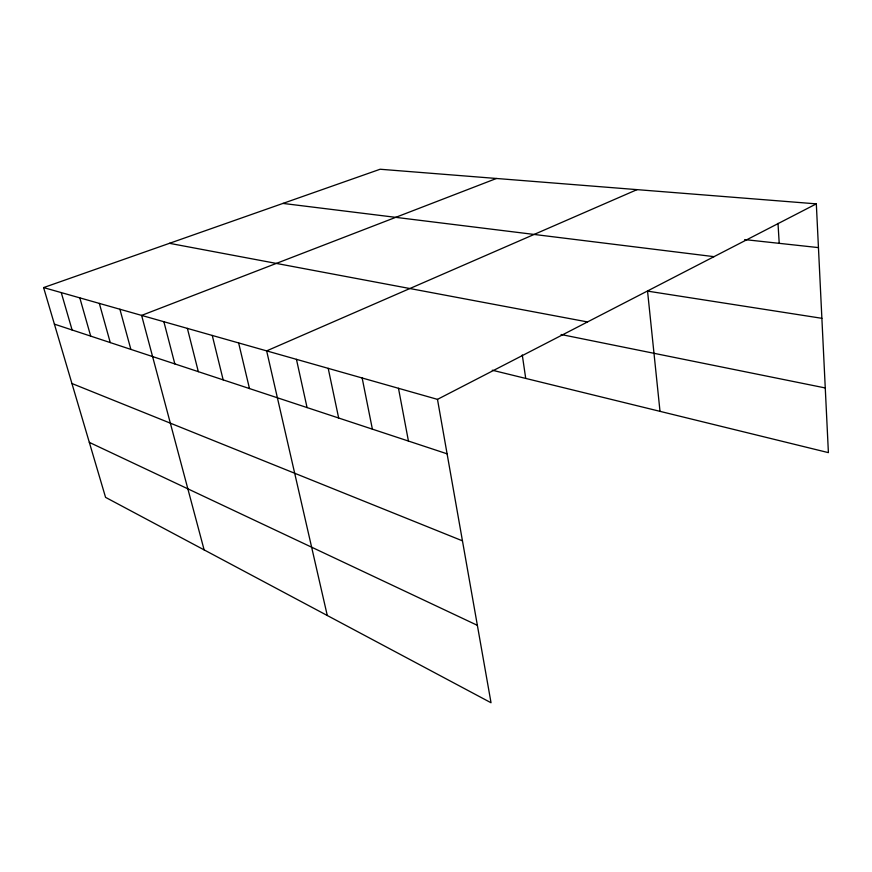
<?xml version="1.0" encoding="UTF-8"?>
<svg xmlns="http://www.w3.org/2000/svg" width="872" height="872" viewBox="0 0 872 872"><rect width="100%" height="100%" fill="white"/><g stroke="black" fill="none" stroke-linecap="round" stroke-linejoin="round"><path stroke-width="1.31" d="M437.482 399.365L491.034 702.756L105.567 497.367L43.6 287.586L437.482 399.365L816.323 203.863L828.4 452.633L492.266 370.219M637.04 189.638L266.647 350.882L327.283 615.501M496.441 178.477L141.613 315.402L204.124 549.883M43.6 287.586L380.138 169.244L816.323 203.863M744.666 239.582L818.448 247.604M282.953 203.416L714.005 256.662M821.882 318.313L647.547 291.117L660.006 411.344M169.473 243.321L587.51 321.942M561.099 334.51L825.261 387.953M54.391 324.133L447.096 453.822M71.94 383.517L462.454 540.836M89.326 442.377L477.365 625.333M61.258 292.6L72.104 329.976M79.81 297.864L90.699 336.123M99.332 303.402L110.264 342.587M119.9 309.244L130.865 349.389M163.871 321.714L174.836 363.907M187.382 328.384L198.326 371.668M212.256 335.448L223.167 379.865M238.634 342.936L249.479 388.563M296.447 359.34L307.064 407.573M328.21 368.355L338.663 418.015M362.153 377.979L372.377 429.144M398.482 388.291L408.434 441.058M522.274 354.937L525.718 378.415M777.998 223.363L779.219 243.343"/></g></svg>
